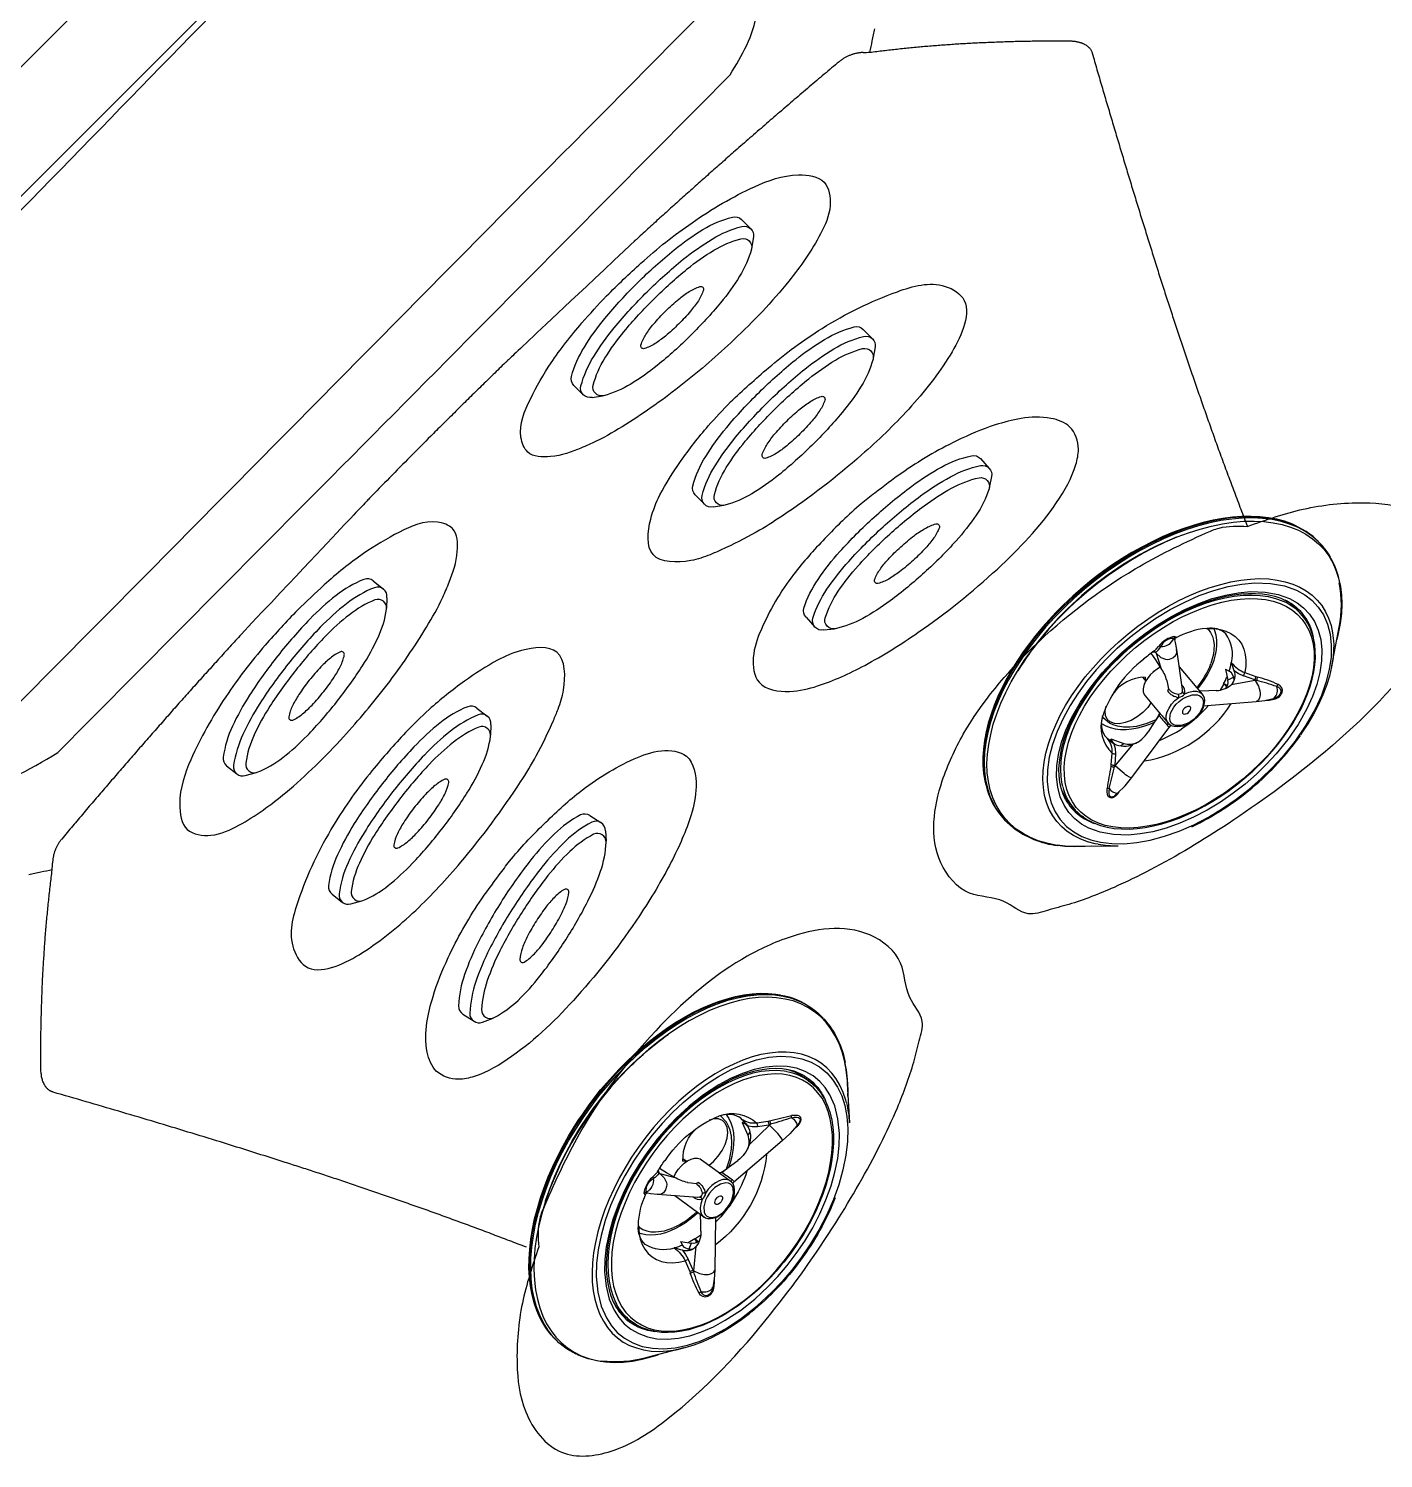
# Model space of a CAD drawing. Extents: x 528 to 612, y 788 to 934.
# Drawn here: x 536.03 to 546.73, y 869.98 to 881.27 of the extents above; entities that cross this region are included whole.
import ezdxf

# ---------------------------------------------------------------- set-up
doc = ezdxf.new("R2010")
doc.units = 0
doc.header["$MEASUREMENT"] = 0
doc.layers.add('1', color=4, linetype='Continuous')
doc.layers.add('JET', color=3, linetype='Continuous')

# ---------------------------------------------------------------- blocks, each defined once
blk = doc.blocks.new('MINI')
at = {"layer": '1', "color": 3}
for p, q in [((0.223, 0.931), (0.327, 0.931)), ((0.391, 0.895), (0.44, 0.828)), ((0.391, 0.895), (0.391, 0.895)), ((0.386, -0.902), (0.441, -0.828)), ((0.223, -0.932), (0.327, -0.932)), ((0.327, -0.932), (0.327, -0.932))]:
    blk.add_line(p, q, dxfattribs=at)
for points in [[(0.223, 0.931, 0.267867), (0.159, 0.895, 0.072378), (0.065, 0.659, 0.034036), (0.019, 0.384, 0.024706), (0, 0, 0.024706), (0.019, -0.384, 0.034036), (0.065, -0.659, 0.072378), (0.159, -0.895, 0.267867), (0.223, -0.932, 0.267867)], [(0.391, 0.895, 0.267867), (0.327, 0.931, 0.267867), (0.264, 0.895, 0.072378), (0.17, 0.659, 0.034036), (0.123, 0.384, 0.024706), (0.104, 0, 0.024706), (0.123, -0.384, 0.034036), (0.17, -0.659, 0.072378), (0.264, -0.895, 0.267867), (0.327, -0.932, 0.267867)], [(0.327, -0.932, 0.238458), (0.386, -0.902, 0.072378)]]:
    blk.add_lwpolyline(points, format="xyb", dxfattribs=at)
for points in [[(0.386, -0.855, 0.267867), (0.445, -0.822, 0.072378), (0.531, -0.605, 0.034036), (0.574, -0.352, 0.024706), (0.591, 0, 0.024706), (0.574, 0.352, 0.034036), (0.531, 0.605, 0.072378), (0.445, 0.822, 0.267867), (0.386, 0.855, 0.267867), (0.328, 0.822, 0.072378), (0.242, 0.605, 0.034036), (0.199, 0.352, 0.024706), (0.182, 0, 0.024706), (0.199, -0.352, 0.034036), (0.242, -0.605, 0.072378), (0.328, -0.822, 0.267867)], [(0.388, 0.343, 0.280852), (0.368, 0.331, 0.066452), (0.337, 0.244, 0.030521), (0.321, 0.143, 0.022038), (0.315, 0.003, 0.022038), (0.321, -0.137, 0.030521), (0.337, -0.238, 0.066452), (0.368, -0.325, 0.280852), (0.388, -0.337, 0.280852), (0.408, -0.325, 0.066452), (0.439, -0.238, 0.030521), (0.454, -0.137, 0.022038), (0.46, 0.003, 0.022038), (0.454, 0.143, 0.030521), (0.439, 0.244, 0.066452), (0.408, 0.331, 0.280852)]]:
    blk.add_lwpolyline(points, format="xyb", close=True, dxfattribs=at)
blk = doc.blocks.new('Pillow Retg')
at = {"layer": '1'}
for points, knots in [([(0.428, 4.971), (0.583, 5.065), (0.863, 5.236), (1.309, 5.142), (1.832, 4.269), (2.308, 3.587), (2.691, 2.864), (2.696, 2.852)], [0, 0, 0, 0, 0.533921, 0.963649, 1.171047, 3.522005, 3.560627, 3.560627, 3.560627, 3.560627]), ([(-3.044, -2.672), (-3.051, -2.67), (-3.08, -2.662), (-3.724, -2.276), (-4.423, -1.955), (-4.975, -1.464), (-4.994, -1.448)], [11.621374, 11.621374, 11.621374, 11.621374, 11.643352, 11.711054, 13.84981, 13.926258, 13.926258, 13.926258, 13.926258])]:
    blk.add_open_spline(points, degree=3, knots=knots, dxfattribs=at)
for points in [[(-4.93, -0.332), (0.428, 4.971)], [(-5.004, -1.096), (1.142, 4.968)], [(2.696, 2.852), (2.692, 2.657), (2.591, 2.517)], [(-4.994, -1.448), (-5.184, -1.025), (-4.93, -0.332)], [(-2.591, -2.517), (-2.875, -2.694), (-3.044, -2.672)]]:
    blk.add_spline(points, degree=3, dxfattribs=at)
blk.add_open_spline([(2.591, 2.517), (0.864, 0.839), (-0.864, -0.839), (-2.591, -2.517)], degree=3, dxfattribs=at)
blk = doc.blocks.new('3S-R_1644801-1')
at = {"layer": '1', "color": 3, "linetype": 'Continuous'}
for p, q in [((0.586, 1.561), (0.576, 1.566)), ((-0.528, 1.236), (-0.534, 1.231)), ((0.616, 0.993), (0.58, 1.014)), ((0.971, 0.699), (0.921, 1.005)), ((-0.06, 0.64), (-0.054, 0.642)), ((-0.264, 0.485), (-0.265, 0.484)), ((-0.379, 0.35), (-0.368, 0.377)), ((-0.073, 0.121), (-0.223, 0.402)), ((0.19, 0.387), (0.223, 0.382)), ((0.19, 0.387), (0.238, 0.312)), ((0.274, 0.351), (0.238, 0.312)), ((0.443, 0.383), (0.274, 0.287)), ((0.284, 0.33), (0.274, 0.351)), ((0.438, 0.387), (0.343, 0.386)), ((0.344, 0.414), (0.436, 0.414)), ((0.436, 0.414), (0.449, 0.415)), ((0.438, 0.387), (0.443, 0.383)), ((0.451, 0.387), (0.438, 0.387)), ((0.451, 0.387), (0.443, 0.383)), ((-0.374, 0.323), (-0.398, 0.317)), ((-0.372, 0.324), (-0.374, 0.323)), ((-0.374, 0.323), (-0.368, 0.319)), ((-0.372, 0.324), (-0.368, 0.319)), ((-0.368, 0.319), (-0.292, 0.224)), ((0.087, 0.14), (-0.158, 0.281)), ((0.124, 0.055), (0.506, 0.23)), ((0.217, 0.274), (0.207, 0.218)), ((0.63, 0.304), (0.645, 0.316)), ((0.637, 0.308), (0.645, 0.316)), ((0.087, 0.14), (0.089, 0.138)), ((-0.404, 0.105), (-0.37, 0.085)), ((-0.335, -0.026), (-0.174, -0.119)), ((-1.346, -0.175), (-1.348, -0.183)), ((-0.215, -0.669), (-0.069, -0.188)), ((-0.179, -0.122), (-0.191, -0.183)), ((-0.177, -0.116), (-0.178, -0.117)), ((-0.109, -0.156), (-0.09, -0.167)), ((-0.088, -0.168), (-0.09, -0.167)), ((-0.081, -0.171), (-0.071, -0.175)), ((-0.069, -0.187), (-0.07, -0.189)), ((-0.063, -0.176), (-0.059, -0.177)), ((-0.596, -0.294), (-0.596, -0.29)), ((-0.503, -0.444), (-0.527, -0.432)), ((-0.474, -0.439), (-0.365, -0.438)), ((-0.451, -0.457), (-0.474, -0.439)), ((-0.38, -0.461), (-0.365, -0.438)), ((-0.368, -0.627), (-0.292, -0.418)), ((-0.451, -0.457), (-0.429, -0.467)), ((-0.401, -0.628), (-0.424, -0.542)), ((-0.398, -0.536), (-0.374, -0.624)), ((-0.399, -0.64), (-0.401, -0.628)), ((-0.374, -0.624), (-0.368, -0.627)), ((-0.374, -0.624), (-0.372, -0.637)), ((-0.372, -0.637), (-0.368, -0.627)), ((-0.291, -0.849), (-0.278, -0.825)), ((-0.271, -0.811), (-0.273, -0.826)), ((-0.601, -1.032), (-0.565, -1.053)), ((-0.467, -1.092), (-0.473, -1.089)), ((-0.422, -1.322), (-0.132, -1.213)), ((-1.081, -1.305), (-1.071, -1.31))]:
    blk.add_line(p, q, dxfattribs=at)
at = {"layer": '1', "color": 3, "linetype": 'Continuous', "flags": 128}
for points in [[(0.321, 1.642), (0.266, 1.644), (0.196, 1.64), (0.125, 1.63), (0.051, 1.613), (-0.024, 1.59), (-0.099, 1.561), (-0.176, 1.526), (-0.252, 1.484), (-0.329, 1.437), (-0.405, 1.384), (-0.481, 1.326), (-0.556, 1.263), (-0.629, 1.195), (-0.701, 1.122), (-0.771, 1.045), (-0.838, 0.965), (-0.903, 0.88), (-0.966, 0.793), (-1.025, 0.702), (-1.081, 0.609), (-1.133, 0.514), (-1.182, 0.418), (-1.227, 0.32), (-1.267, 0.222), (-1.303, 0.123), (-1.335, 0.024), (-1.362, -0.075), (-1.384, -0.172), (-1.402, -0.269), (-1.414, -0.363), (-1.422, -0.456), (-1.424, -0.546), (-1.422, -0.633), (-1.414, -0.717), (-1.402, -0.797), (-1.384, -0.873), (-1.362, -0.945), (-1.335, -1.012), (-1.303, -1.075), (-1.274, -1.122)], [(-0.33, -1.287), (-0.375, -1.308), (-0.451, -1.337), (-0.525, -1.36), (-0.598, -1.376), (-0.669, -1.386), (-0.739, -1.39), (-0.806, -1.387), (-0.871, -1.378), (-0.933, -1.363), (-0.992, -1.341), (-1.047, -1.313), (-1.099, -1.279), (-1.148, -1.239), (-1.192, -1.193), (-1.232, -1.141), (-1.268, -1.084), (-1.3, -1.022), (-1.327, -0.955), (-1.349, -0.884), (-1.366, -0.808), (-1.378, -0.728), (-1.386, -0.645), (-1.388, -0.559), (-1.386, -0.469), (-1.378, -0.377), (-1.366, -0.283), (-1.349, -0.187), (-1.327, -0.09), (-1.3, 0.008), (-1.268, 0.106), (-1.232, 0.204), (-1.192, 0.302), (-1.148, 0.4), (-1.099, 0.495), (-1.047, 0.59), (-0.992, 0.682), (-0.933, 0.772), (-0.871, 0.859), (-0.806, 0.943), (-0.739, 1.023), (-0.669, 1.1), (-0.598, 1.172), (-0.525, 1.24), (-0.451, 1.302), (-0.375, 1.36), (-0.299, 1.413), (-0.223, 1.46), (-0.147, 1.501), (-0.071, 1.536), (0.004, 1.565), (0.078, 1.588), (0.151, 1.604), (0.223, 1.615), (0.292, 1.618), (0.359, 1.616), (0.424, 1.606), (0.486, 1.591), (0.545, 1.569), (0.601, 1.541), (0.653, 1.507), (0.701, 1.467), (0.745, 1.421), (0.786, 1.369), (0.822, 1.312), (0.853, 1.25), (0.88, 1.183), (0.902, 1.112), (0.919, 1.036), (0.932, 0.957), (0.937, 0.908)], [(0.316, 1.643), (0.293, 1.645), (0.231, 1.645), (0.168, 1.639), (0.103, 1.629), (0.037, 1.613), (-0.03, 1.592), (-0.098, 1.567), (-0.166, 1.536), (-0.234, 1.501), (-0.302, 1.461), (-0.37, 1.417), (-0.437, 1.369), (-0.504, 1.316), (-0.57, 1.26), (-0.635, 1.2), (-0.698, 1.137), (-0.759, 1.07), (-0.818, 1.002), (-0.875, 0.931), (-0.928, 0.861), (-0.977, 0.791), (-1.011, 0.74), (-1.043, 0.688), (-1.088, 0.613)], [(0.484, 1.607), (0.471, 1.611), (0.408, 1.626), (0.343, 1.636), (0.276, 1.638), (0.206, 1.635), (0.134, 1.624), (0.061, 1.608), (-0.014, 1.585), (-0.09, 1.555), (-0.166, 1.52), (-0.243, 1.479)], [(-0.243, 1.479), (-0.319, 1.432), (-0.396, 1.379), (-0.471, 1.321), (-0.546, 1.257), (-0.619, 1.189), (-0.691, 1.117), (-0.761, 1.04), (-0.829, 0.959), (-0.894, 0.875), (-0.956, 0.787), (-1.015, 0.697), (-1.071, 0.604), (-1.124, 0.509), (-1.172, 0.412), (-1.217, 0.315), (-1.258, 0.216), (-1.294, 0.117), (-1.325, 0.018), (-1.352, -0.08), (-1.375, -0.178), (-1.392, -0.274), (-1.405, -0.369), (-1.412, -0.461), (-1.415, -0.551), (-1.412, -0.638), (-1.405, -0.722), (-1.392, -0.802), (-1.375, -0.879), (-1.352, -0.95), (-1.325, -1.018), (-1.294, -1.08), (-1.258, -1.137), (-1.217, -1.189), (-1.172, -1.235), (-1.161, -1.246)], [(-0.797, 0.042), (-0.761, 0.131), (-0.72, 0.218), (-0.675, 0.305), (-0.627, 0.389), (-0.575, 0.472), (-0.52, 0.552), (-0.463, 0.629), (-0.402, 0.702), (-0.34, 0.772), (-0.275, 0.837), (-0.209, 0.898), (-0.142, 0.954), (-0.073, 1.005), (-0.005, 1.05), (0.064, 1.09), (0.133, 1.124), (0.201, 1.152), (0.269, 1.174), (0.335, 1.189), (0.399, 1.198), (0.462, 1.201), (0.522, 1.197), (0.58, 1.187), (0.635, 1.171), (0.687, 1.148), (0.735, 1.119), (0.78, 1.084), (0.82, 1.043), (0.857, 0.997), (0.889, 0.945), (0.917, 0.888), (0.929, 0.86)], [(-0.768, 0.034), (-0.722, 0.144), (-0.67, 0.252), (-0.608, 0.364), (-0.54, 0.472), (-0.463, 0.58), (-0.381, 0.681), (-0.293, 0.777), (-0.202, 0.864), (-0.107, 0.941), (-0.012, 1.009), (0.083, 1.063), (0.176, 1.107), (0.294, 1.146), (0.405, 1.165), (0.507, 1.165), (0.579, 1.153), (0.646, 1.132), (0.712, 1.098), (0.772, 1.054), (0.826, 0.997), (0.873, 0.929), (0.912, 0.85), (0.942, 0.762), (0.962, 0.664), (0.972, 0.56), (0.973, 0.451), (0.964, 0.338), (0.938, 0.187), (0.899, 0.037), (0.849, -0.11)], [(-0.702, -0.922), (-0.713, -0.906), (-0.741, -0.854), (-0.764, -0.798), (-0.783, -0.737), (-0.797, -0.672), (-0.805, -0.603), (-0.809, -0.531), (-0.808, -0.455), (-0.802, -0.377), (-0.79, -0.297), (-0.774, -0.215), (-0.753, -0.132), (-0.728, -0.049), (-0.697, 0.035), (-0.663, 0.118), (-0.624, 0.2), (-0.582, 0.281), (-0.535, 0.36), (-0.486, 0.437), (-0.433, 0.511), (-0.378, 0.582), (-0.32, 0.649), (-0.26, 0.712), (-0.198, 0.77), (-0.135, 0.824), (-0.071, 0.872), (-0.006, 0.915), (0.058, 0.953), (0.123, 0.984), (0.187, 1.009), (0.25, 1.029), (0.312, 1.041), (0.372, 1.048), (0.429, 1.048), (0.438, 1.047)], [(0.861, 0.427), (0.857, 0.351), (0.849, 0.272), (0.836, 0.192), (0.818, 0.11), (0.795, 0.027), (0.768, -0.056), (0.736, -0.139), (0.699, -0.222), (0.659, -0.303), (0.615, -0.383), (0.567, -0.46), (0.516, -0.535), (0.462, -0.607), (0.405, -0.676), (0.347, -0.74), (0.286, -0.8), (0.224, -0.855), (0.16, -0.906), (0.096, -0.951), (0.032, -0.99), (-0.032, -1.024), (-0.096, -1.051), (-0.16, -1.072), (-0.221, -1.087), (-0.282, -1.096), (-0.34, -1.097), (-0.396, -1.093), (-0.449, -1.081), (-0.499, -1.064), (-0.546, -1.04), (-0.589, -1.01), (-0.629, -0.974), (-0.664, -0.932), (-0.695, -0.884), (-0.721, -0.832), (-0.743, -0.774), (-0.76, -0.712), (-0.772, -0.646), (-0.779, -0.576), (-0.781, -0.502), (-0.778, -0.426), (-0.77, -0.348), (-0.756, -0.267), (-0.738, -0.185), (-0.715, -0.103), (-0.688, -0.019), (-0.656, 0.064), (-0.619, 0.146), (-0.579, 0.227), (-0.535, 0.307), (-0.487, 0.385), (-0.436, 0.46), (-0.382, 0.531), (-0.326, 0.6), (-0.267, 0.664), (-0.206, 0.724), (-0.144, 0.78), (-0.081, 0.83), (-0.017, 0.875), (0.048, 0.915), (0.112, 0.948), (0.176, 0.976), (0.239, 0.997), (0.301, 1.012), (0.361, 1.02), (0.42, 1.022), (0.476, 1.017), (0.529, 1.006), (0.579, 0.988), (0.626, 0.964), (0.669, 0.934), (0.709, 0.898), (0.744, 0.856), (0.775, 0.809), (0.801, 0.756), (0.823, 0.698), (0.84, 0.636), (0.852, 0.57), (0.859, 0.5), (0.861, 0.427)], [(-0.715, 0.03), (-0.672, 0.132), (-0.623, 0.233), (-0.565, 0.337), (-0.501, 0.438), (-0.43, 0.538), (-0.353, 0.633), (-0.271, 0.722), (-0.185, 0.804), (-0.098, 0.876), (-0.008, 0.939), (0.08, 0.99), (0.167, 1.031), (0.277, 1.067), (0.381, 1.085), (0.476, 1.085), (0.543, 1.074), (0.606, 1.054), (0.667, 1.023), (0.723, 0.981), (0.774, 0.928), (0.818, 0.865), (0.854, 0.791), (0.882, 0.708), (0.901, 0.618), (0.91, 0.52), (0.911, 0.419), (0.902, 0.313), (0.878, 0.172), (0.842, 0.032), (0.795, -0.105)], [(-0.57, 0.314), (-0.523, 0.391), (-0.504, 0.421), (-0.47, 0.47), (-0.434, 0.52), (-0.394, 0.572), (-0.351, 0.623), (-0.306, 0.674), (-0.258, 0.723), (-0.209, 0.771), (-0.158, 0.815), (-0.106, 0.857), (-0.054, 0.896), (-0.001, 0.931), (0.052, 0.962), (0.105, 0.989), (0.158, 1.012), (0.211, 1.031), (0.262, 1.046), (0.313, 1.056), (0.362, 1.062), (0.411, 1.064), (0.458, 1.06), (0.504, 1.052), (0.548, 1.039), (0.591, 1.021), (0.601, 1.015)], [(0.6, 1.016), (0.607, 1.012), (0.609, 1.011)], [(0.624, -0.375), (0.667, -0.296), (0.683, -0.264), (0.709, -0.211), (0.734, -0.155), (0.758, -0.095), (0.781, -0.032), (0.801, 0.033), (0.82, 0.098), (0.836, 0.165), (0.848, 0.231), (0.858, 0.297), (0.864, 0.362), (0.867, 0.425), (0.866, 0.487), (0.862, 0.548), (0.854, 0.606), (0.843, 0.661), (0.828, 0.714), (0.809, 0.764), (0.787, 0.811), (0.761, 0.855), (0.757, 0.86)], [(0.929, 0.86), (0.94, 0.827), (0.959, 0.761), (0.972, 0.69), (0.981, 0.616), (0.985, 0.539), (0.984, 0.459), (0.977, 0.376), (0.966, 0.291), (0.95, 0.204), (0.929, 0.116), (0.925, 0.101)], [(-1.088, 0.613), (-1.14, 0.52), (-1.16, 0.482), (-1.191, 0.419), (-1.221, 0.353), (-1.252, 0.281), (-1.281, 0.207), (-1.309, 0.13), (-1.335, 0.052), (-1.358, -0.028), (-1.378, -0.108), (-1.395, -0.189), (-1.409, -0.269), (-1.419, -0.348), (-1.426, -0.426), (-1.43, -0.503), (-1.429, -0.578), (-1.426, -0.651), (-1.418, -0.722), (-1.407, -0.791), (-1.392, -0.857), (-1.374, -0.92), (-1.352, -0.98), (-1.326, -1.037), (-1.296, -1.09), (-1.278, -1.118)], [(-0.054, 0.642), (-0.051, 0.643), (-0.003, 0.659), (0.045, 0.669), (0.09, 0.672), (0.133, 0.668), (0.174, 0.657), (0.211, 0.64), (0.244, 0.616), (0.273, 0.587), (0.298, 0.551), (0.318, 0.51), (0.334, 0.465), (0.344, 0.414)], [(-0.054, 0.642), (-0.045, 0.638), (-0.018, 0.62), (0.005, 0.596), (0.025, 0.569), (0.041, 0.537), (0.061, 0.467), (0.068, 0.39)], [(0.037, 0.168), (0.049, 0.204), (0.061, 0.248), (0.071, 0.292), (0.077, 0.337), (0.081, 0.381), (0.081, 0.425), (0.079, 0.467), (0.072, 0.507), (0.062, 0.546), (0.048, 0.581), (0.031, 0.615), (0.009, 0.644), (-0.003, 0.658)], [(-0.264, 0.469), (-0.266, 0.472), (-0.276, 0.477)], [(-0.273, 0.495), (-0.265, 0.495), (-0.261, 0.492), (-0.263, 0.486), (-0.264, 0.485)], [(-0.263, 0.47), (-0.266, 0.478), (-0.264, 0.485)], [(-0.223, 0.403), (-0.251, 0.451), (-0.264, 0.47)], [(-0.368, 0.319), (-0.321, 0.301), (-0.282, 0.3), (-0.267, 0.304), (-0.253, 0.311), (-0.231, 0.33), (-0.217, 0.355), (-0.215, 0.368), (-0.216, 0.383), (-0.225, 0.402)], [(0.274, 0.351), (0.246, 0.376), (0.223, 0.382)], [(0.259, 0.4), (0.299, 0.39), (0.343, 0.386)], [(0.443, 0.383), (0.481, 0.35), (0.504, 0.318), (0.512, 0.303), (0.517, 0.289), (0.521, 0.263), (0.517, 0.242), (0.512, 0.234), (0.505, 0.23)], [(0.666, 0.36), (0.663, 0.376), (0.652, 0.388), (0.637, 0.394), (0.619, 0.396)], [(0.675, 0.365), (0.67, 0.363), (0.666, 0.36)], [(-0.643, -1.013), (-0.647, -1.01), (-0.68, -0.977), (-0.709, -0.939), (-0.736, -0.898), (-0.758, -0.852), (-0.778, -0.803), (-0.793, -0.75), (-0.805, -0.694), (-0.814, -0.635), (-0.819, -0.573), (-0.82, -0.509), (-0.817, -0.442), (-0.81, -0.373), (-0.8, -0.303), (-0.786, -0.231), (-0.768, -0.159), (-0.747, -0.087), (-0.723, -0.015), (-0.696, 0.055), (-0.668, 0.121), (-0.642, 0.178), (-0.62, 0.222), (-0.594, 0.272), (-0.57, 0.314)], [(-0.292, 0.224), (-0.351, 0.269), (-0.405, 0.306)], [(-0.298, 0.23), (-0.318, 0.205), (-0.338, 0.175), (-0.353, 0.143), (-0.364, 0.11), (-0.371, 0.078), (-0.372, 0.048), (-0.368, 0.021), (-0.359, -0.001), (-0.346, -0.018), (-0.335, -0.026)], [(0.246, 0.261), (0.241, 0.263), (0.217, 0.274)], [(0.506, 0.23), (0.568, 0.262), (0.624, 0.298)], [(0.619, 0.295), (0.619, 0.295), (0.619, 0.295)], [(0.629, 0.304), (0.628, 0.303), (0.623, 0.299)], [(-0.329, 0.189), (-0.336, 0.179), (-0.341, 0.169)], [(-0.215, 0.147), (-0.201, 0.123), (-0.179, 0.088)], [(-0.069, 0.105), (-0.074, 0.122), (-0.074, 0.122)], [(-0.046, 0.096), (-0.019, 0.12), (0.009, 0.136), (0.036, 0.146), (0.061, 0.148), (0.083, 0.142), (0.087, 0.14)], [(0.012, 0.107), (0.053, 0.121), (0.073, 0.121), (0.091, 0.115), (0.105, 0.102), (0.116, 0.085), (0.124, 0.042), (0.116, -0.009), (0.105, -0.038), (0.091, -0.067), (0.073, -0.094), (0.053, -0.118), (0.012, -0.15)], [(0.179, 0.205), (0.126, 0.183), (0.06, 0.155)], [(0.094, -0.069), (0.109, -0.039), (0.114, -0.027), (0.121, -0.006), (0.126, 0.015), (0.129, 0.037), (0.129, 0.058), (0.127, 0.079), (0.121, 0.098), (0.112, 0.115), (0.1, 0.13), (0.089, 0.138)], [(-0.285, -1.255), (-0.308, -1.259), (-0.371, -1.265), (-0.433, -1.264), (-0.492, -1.257), (-0.548, -1.244), (-0.602, -1.224), (-0.652, -1.198), (-0.698, -1.166), (-0.741, -1.128), (-0.78, -1.085), (-0.814, -1.036), (-0.844, -0.981), (-0.87, -0.922), (-0.89, -0.858), (-0.906, -0.79), (-0.918, -0.718), (-0.924, -0.642), (-0.925, -0.563), (-0.921, -0.482), (-0.913, -0.398), (-0.899, -0.312), (-0.881, -0.224), (-0.857, -0.136), (-0.83, -0.047), (-0.797, 0.042)], [(-0.768, 0.034), (-0.808, -0.076), (-0.84, -0.186), (-0.866, -0.301), (-0.883, -0.414), (-0.892, -0.527), (-0.892, -0.636), (-0.882, -0.74), (-0.862, -0.838), (-0.832, -0.926), (-0.793, -1.005), (-0.746, -1.073), (-0.691, -1.13), (-0.632, -1.174), (-0.566, -1.208), (-0.499, -1.229), (-0.427, -1.241), (-0.351, -1.243), (-0.272, -1.234), (-0.185, -1.214), (-0.096, -1.183), (-0.002, -1.139), (0.092, -1.084), (0.188, -1.017), (0.282, -0.94), (0.373, -0.853), (0.461, -0.757), (0.543, -0.656), (0.62, -0.548), (0.688, -0.44), (0.75, -0.328), (0.803, -0.22), (0.849, -0.11)], [(0.795, -0.105), (0.752, -0.208), (0.703, -0.309), (0.645, -0.413), (0.581, -0.514), (0.51, -0.614), (0.433, -0.709), (0.351, -0.798), (0.266, -0.88), (0.178, -0.952), (0.088, -1.015), (0, -1.066), (-0.087, -1.107), (-0.197, -1.143), (-0.301, -1.161), (-0.396, -1.161), (-0.463, -1.15), (-0.526, -1.13), (-0.587, -1.099), (-0.643, -1.057), (-0.694, -1.004), (-0.738, -0.941), (-0.774, -0.867), (-0.802, -0.784), (-0.82, -0.694), (-0.83, -0.596), (-0.83, -0.495), (-0.822, -0.389), (-0.798, -0.248), (-0.762, -0.108), (-0.715, 0.03)], [(-0.09, -0.167), (-0.101, -0.16), (-0.115, -0.141), (-0.124, -0.116), (-0.127, -0.086), (-0.124, -0.053), (-0.115, -0.018), (-0.101, 0.018), (-0.081, 0.052)], [(0.012, -0.15), (-0.029, -0.165), (-0.049, -0.165), (-0.067, -0.158), (-0.081, -0.146), (-0.091, -0.129), (-0.099, -0.086), (-0.091, -0.034), (-0.081, -0.005), (-0.067, 0.024), (-0.049, 0.051), (-0.029, 0.074), (0.012, 0.107)], [(0.04, -0.006), (0.038, 0.004), (0.034, 0.011), (0.027, 0.014), (0.018, 0.013), (0.009, 0.008), (0, 0), (-0.008, -0.011), (-0.013, -0.023), (-0.015, -0.034), (-0.016, -0.038), (-0.014, -0.048), (-0.01, -0.054), (-0.003, -0.058), (0.006, -0.057), (0.015, -0.052), (0.024, -0.044), (0.032, -0.033), (0.037, -0.021), (0.04, -0.009), (0.04, -0.006)], [(-0.272, -0.063), (-0.284, -0.107), (-0.307, -0.157), (-0.336, -0.204), (-0.371, -0.246), (-0.41, -0.279), (-0.449, -0.302), (-0.487, -0.314), (-0.523, -0.314), (-0.553, -0.302), (-0.576, -0.279), (-0.592, -0.246), (-0.597, -0.208)], [(-0.19, -0.177), (-0.246, -0.228), (-0.316, -0.276), (-0.363, -0.3), (-0.41, -0.317), (-0.458, -0.326), (-0.493, -0.328), (-0.527, -0.325), (-0.588, -0.303), (-0.595, -0.298)], [(-0.584, -0.349), (-0.583, -0.349), (-0.547, -0.355), (-0.508, -0.356), (-0.468, -0.351), (-0.427, -0.342), (-0.385, -0.327), (-0.344, -0.307), (-0.303, -0.283), (-0.262, -0.255), (-0.223, -0.223), (-0.194, -0.196)], [(-0.179, -0.133), (-0.194, -0.195), (-0.215, -0.286)], [(-0.071, -0.175), (-0.07, -0.175), (-0.063, -0.176)], [(-0.382, -1.108), (-0.369, -1.109), (-0.317, -1.109), (-0.263, -1.104), (-0.208, -1.094), (-0.152, -1.079), (-0.095, -1.059), (-0.038, -1.034), (0.02, -1.004), (0.077, -0.97), (0.134, -0.932), (0.191, -0.889), (0.246, -0.843), (0.3, -0.793), (0.353, -0.74), (0.404, -0.684), (0.452, -0.626), (0.497, -0.569), (0.536, -0.514), (0.562, -0.474), (0.591, -0.43), (0.624, -0.375)], [(-0.437, -0.466), (-0.415, -0.497), (-0.398, -0.536)], [(-0.215, -0.669), (-0.215, -0.67), (-0.217, -0.672), (-0.231, -0.672), (-0.253, -0.668), (-0.267, -0.665), (-0.282, -0.66), (-0.321, -0.647), (-0.368, -0.627)], [(-0.277, -0.823), (-0.242, -0.748), (-0.215, -0.669)], [(-0.273, -0.826), (-0.284, -0.85), (-0.297, -0.867), (-0.31, -0.876), (-0.324, -0.878), (-0.338, -0.873), (-0.349, -0.862), (-0.359, -0.843), (-0.368, -0.817)], [(-0.352, -0.811), (-0.348, -0.832), (-0.342, -0.849), (-0.333, -0.862), (-0.321, -0.867), (-0.307, -0.865), (-0.295, -0.854), (-0.292, -0.849)], [(-0.292, -0.849), (-0.284, -0.837), (-0.282, -0.831)], [(-0.278, -0.825), (-0.277, -0.824), (-0.277, -0.823)], [(-0.276, -0.823), (-0.276, -0.824), (-0.273, -0.826)]]:
    blk.add_lwpolyline(points, dxfattribs=at)
at = {"layer": '1', "color": 3, "linetype": 'Continuous'}
for centre, radius, start, end in [((0.283, 1.047), 0.596, 60.5296, 86.3407), ((0.308, 1.078), 0.557, 49.0067, 71.5053), ((0.198, 0.96), 0.718, 17.2449, 48.1724), ((0.029, 0.874), 0.902, 8.3428, 30.8324), ((1.263, -0.744), 2.671, 132.3072, 167.6982), ((1.305, -0.771), 2.719, 132.4152, 158.9637), ((0.411, 0.637), 0.411, 33.5366, 86.2356), ((0.378, 0.661), 0.407, 60.1242, 79.9235), ((0.38, 0.668), 0.412, 40.9512, 59.8518), ((0.39, 0.64), 0.43, 30.5841, 59.4946), ((0.215, 0.065), 0.637, 115.6645, 138.8808), ((0.031, 0.487), 0.177, 67.7987, 119.1662), ((-0.056, 0.423), 0.275, 5.9299, 55.8355), ((-0.174, 0.319), 0.202, 119.2897, 163.1212), ((-0.382, 0.484), 0.106, 286.428, 355.9828), ((-0.245, 0.374), 0.107, 106.6465, 175.7645), ((-0.257, 0.483), 0.0202, 144.3471, 199.2608), ((-0.46, 0.379), 0.0865, 325.2291, 340.9964), ((-0.476, 0.393), 0.125, 326.5926, 355.1774), ((-0.355, 0.364), 0.018, 79.1034, 134.3334), ((-0.602, 0.399), 0.67, 340.3331, 359.2155), ((-0.278, 0.37), 0.501, 1.4009, 9.3993), ((0.35, 0.669), 0.255, 238.4778, 268.6536), ((-0.263, 0.011), 0.651, 36.6101, 42.5116), ((0.181, 0.332), 0.104, 334.0741, 40.9546), ((0.089, 0.411), 0.255, 354.4353, 0.7973), ((0.821, 0.421), 0.385, 180.9853, 185.146), ((0.534, -0.503), 0.922, 84.4893, 95.2933), ((0.73, 0.42), 0.281, 180.9302, 186.6246), ((0.607, -0.917), 1.313, 89.4775, 96.8214), ((0.656, 0.398), 0.037, 153.7617, 182.9885), ((0.559, 0.343), 0.0802, 331.0422, 41.9157), ((0.622, 0.363), 0.0522, 2.1058, 89.6528), ((0.579, 0.374), 0.0959, 297.0171, 354.2466), ((0.605, 0.363), 0.0611, 310.4466, 357.536), ((0.357, -0.276), 0.953, 147.1401, 180.8112), ((0.573, -0.339), 1.172, 145.2279, 150.285), ((-0.385, 0.308), 0.0182, 52.7327, 119.0037), ((-0.383, 0.309), 0.0189, 53.8422, 122.6257), ((0.115, 0.376), 0.183, 290.751, 330.7838), ((-0.473, 0.371), 0.696, 351.9142, 357.0101), ((0.224, 0.185), 0.0884, 76.1943, 94.5474), ((0.181, 0.273), 0.0684, 333.4348, 34.1746), ((0.506, 0.471), 0.216, 287.9392, 302.6042), ((0.746, 0.365), 0.145, 208.9507, 211.7999), ((1.036, -0.682), 2.435, 158.6454, 168.1808), ((-0.482, -0.044), 0.328, 35.4548, 54.5686), ((-0.666, 0.374), 1.018, 299.3828, 347.125), ((-0.123, 0.081), 0.0789, 11.0049, 65.5685), ((-0.27, -0.19), 0.323, 110.7241, 164.6096), ((-0.341, 0.119), 0.0436, 188.395, 229.7036), ((-0.201, 0.082), 0.0224, 325.6956, 15.112), ((-0.11, 0.186), 0.137, 237.9289, 281.8485), ((-0.122, 0.182), 0.11, 238.4371, 285.1694), ((-0.796, 0.445), 1.028, 312.0312, 338.6694), ((-0.1, 0.106), 0.0307, 283.4084, 359.0023), ((-0.127, 0.045), 0.0463, 8.5576, 41.9226), ((-0.128, 0.126), 0.088, 302.1802, 340.2307), ((-0.051, 0.118), 0.0225, 215.9024, 284.1207), ((-1.172, 0.673), 2.175, 329.7514, 344.6602), ((-0.073, 0.007), 0.184, 272.9282, 335.4432), ((5.354, 9.167), 10.806, 239.1776, 239.6269), ((-0.199, -0.126), 0.0207, 339.4522, 38.2759), ((4.833, 8.108), 9.646, 238.6921, 239.2912), ((-0.056, -0.201), 0.04, 132.8974, 156.4439), ((-0.077, -0.161), 0.0289, 236.4269, 284.3653), ((-0.063, -0.133), 0.0432, 234.9506, 269.6106), ((-0.055, -0.192), 0.0156, 106.9352, 177.7838), ((-0.42, -0.292), 0.176, 180.0464, 232.5852), ((-0.306, -0.276), 0.291, 183.4251, 245.9137), ((-0.461, -0.231), 0.252, 312.1076, 347.3822), ((-0.589, -0.593), 0.173, 17.2815, 60.0175), ((-0.421, -0.234), 0.225, 248.6558, 262.3123), ((-0.398, -0.242), 0.227, 242.5308, 260.2706), ((-0.415, -0.291), 0.176, 262.8229, 313.9668), ((-0.372, -0.294), 0.144, 272.8022, 317.1243), ((-1.191, 0.664), 2.187, 315.3505, 330.2037), ((-0.422, -0.494), 0.0481, 266.7765, 299.7786), ((-0.397, -0.565), 0.0633, 265.626, 290.5298), ((-0.394, -0.574), 0.0668, 265.5855, 289.1633), ((5.36, 0.282), 5.833, 189.0986, 190.8677), ((-6.576, -1.442), 6.256, 5.7843, 7.3938), ((-0.342, -0.859), 0.0491, 101.3685, 121.5467), ((-0.301, -0.744), 0.0841, 233.117, 285.8319), ((-0.393, -0.675), 0.413, 217.889, 239.7581), ((-0.359, -0.697), 0.411, 213.3446, 266.0255), ((-0.383, -0.707), 0.402, 229.0072, 252.67), ((-0.781, -0.794), 0.593, 213.6623, 239.5513), ((-0.401, -0.683), 0.414, 241.9839, 260.7312), ((-0.368, -0.649), 0.462, 252.9449, 270.0277), ((-0.433, -0.428), 0.84, 280.1765, 290.9741), ((-0.793, -0.828), 0.557, 228.6572, 251.6931), ((-0.796, -0.343), 1.048, 281.5341, 290.8802), ((-0.746, -0.677), 0.716, 252.2482, 283.2981)]:
    blk.add_arc(centre, radius, start, end, dxfattribs=at)
blk = doc.blocks.new('2018 FLASH')
at = {"layer": '1', "linetype": 'Continuous', "lineweight": 25}
for p, q in [((4.993, 73.035), (11.385, 79.427)), ((5.762, 72.784), (11.636, 78.658))]:
    blk.add_line(p, q, dxfattribs=at)
for points, knots in [([(14.714, 76.166), (14.72, 76.196), (14.733, 76.258), (14.746, 76.32), (14.753, 76.352)], [0, 0, 0, 0, 0.478752, 1, 1, 1, 1]), ([(14.714, 76.166), (14.731, 76.168), (14.767, 76.173), (14.821, 76.179), (14.875, 76.186), (14.929, 76.191), (14.983, 76.197), (15.037, 76.203), (15.091, 76.208), (15.145, 76.213), (15.199, 76.217), (15.253, 76.221), (15.307, 76.225), (15.361, 76.229), (15.415, 76.233), (15.469, 76.236), (15.523, 76.239), (15.577, 76.242), (15.631, 76.244), (15.685, 76.246), (15.739, 76.248), (15.793, 76.25), (15.847, 76.252), (15.901, 76.253), (15.954, 76.254), (16.008, 76.255), (16.061, 76.256), (16.115, 76.256), (16.168, 76.256), (16.222, 76.256), (16.258, 76.256), (16.275, 76.256)], [0, 0, 0, 0, 0.036671, 0.0731851, 0.1095443, 0.1457497, 0.1818012, 0.2176984, 0.2534409, 0.2890283, 0.3244605, 0.3597369, 0.3948573, 0.4298213, 0.4646287, 0.4992791, 0.5337722, 0.5681077, 0.6022854, 0.6363048, 0.6701658, 0.703868, 0.7374111, 0.770795, 0.8040193, 0.8370837, 0.8699881, 0.9027321, 0.9353156, 0.9677383, 1, 1, 1, 1]), ([(16.275, 76.256), (16.279, 76.256), (16.287, 76.256), (16.298, 76.255), (16.309, 76.255), (16.319, 76.254), (16.329, 76.253), (16.339, 76.251), (16.349, 76.249), (16.358, 76.247), (16.367, 76.245), (16.375, 76.243), (16.384, 76.24), (16.392, 76.237), (16.399, 76.234), (16.408, 76.229), (16.418, 76.224), (16.429, 76.216), (16.439, 76.208), (16.447, 76.2), (16.455, 76.19), (16.461, 76.18), (16.466, 76.169), (16.469, 76.162), (16.47, 76.158)], [0, 0, 0, 0, 0.036033, 0.07196, 0.107796, 0.143555, 0.179253, 0.214905, 0.250526, 0.286131, 0.321736, 0.357355, 0.393006, 0.428702, 0.464459, 0.500293, 0.562903, 0.625298, 0.687564, 0.749788, 0.812057, 0.874457, 0.937076, 1, 1, 1, 1]), ([(14.661, 76.164), (14.657, 76.163), (14.649, 76.163), (14.638, 76.162), (14.627, 76.16), (14.615, 76.159), (14.604, 76.156), (14.593, 76.154), (14.581, 76.15), (14.57, 76.147), (14.559, 76.143), (14.549, 76.139), (14.538, 76.134), (14.528, 76.129), (14.517, 76.124), (14.507, 76.118), (14.498, 76.112), (14.488, 76.105), (14.479, 76.098), (14.473, 76.094), (14.47, 76.091)], [0, 0, 0, 0, 0.054743, 0.109788, 0.165095, 0.220623, 0.276334, 0.332187, 0.388143, 0.444164, 0.500213, 0.556251, 0.612242, 0.668151, 0.723942, 0.779582, 0.835039, 0.89028, 0.945277, 1, 1, 1, 1]), ([(16.47, 76.158), (16.482, 76.114), (16.507, 76.028), (16.545, 75.898), (16.583, 75.769), (16.621, 75.64), (16.66, 75.511), (16.698, 75.382), (16.737, 75.253), (16.776, 75.125), (16.815, 74.997), (16.854, 74.869), (16.894, 74.741), (16.934, 74.613), (16.974, 74.485), (17.014, 74.358), (17.054, 74.234), (17.095, 74.11), (17.135, 73.986), (17.177, 73.861), (17.219, 73.735), (17.263, 73.608), (17.307, 73.48), (17.352, 73.351), (17.398, 73.222), (17.444, 73.091), (17.492, 72.959), (17.542, 72.826), (17.592, 72.691), (17.643, 72.556), (17.678, 72.465), (17.696, 72.419)], [0, 0, 0, 0, 0.036724, 0.073296, 0.109715, 0.145981, 0.182092, 0.218048, 0.253847, 0.28949, 0.324974, 0.3603, 0.395466, 0.430472, 0.465315, 0.499996, 0.53315, 0.566333, 0.599544, 0.632783, 0.666049, 0.699341, 0.732658, 0.766, 0.799366, 0.832754, 0.866165, 0.899596, 0.933047, 0.966515, 1, 1, 1, 1]), ([(14.47, 76.091), (14.431, 76.058), (14.352, 75.992), (14.234, 75.892), (14.116, 75.791), (13.999, 75.691), (13.882, 75.59), (13.766, 75.488), (13.688, 75.421), (13.649, 75.387)], [0, 0, 0, 0, 0.142927, 0.28583, 0.42871, 0.571565, 0.714398, 0.857209, 1, 1, 1, 1]), ([(13.649, 75.387), (13.617, 75.358), (13.552, 75.301), (13.454, 75.215), (13.357, 75.128), (13.26, 75.042), (13.163, 74.955), (13.067, 74.868), (12.971, 74.781), (12.899, 74.715), (12.86, 74.679), (12.852, 74.672)], [0, 0, 0, 0, 0.121464, 0.242918, 0.364361, 0.485796, 0.607223, 0.728644, 0.85006, 0.971472, 1, 1, 1, 1]), ([(12.86, 74.679), (11.897, 73.774), (11.833, 73.713), (11.738, 73.62), (11.643, 73.527), (11.548, 73.435), (11.454, 73.341), (11.36, 73.248), (11.242, 73.131), (11.102, 72.99), (10.939, 72.825), (10.777, 72.659), (10.669, 72.547), (9.748, 71.568)], [0, 0, 0, 0, 0.0714229, 0.1428482, 0.2142766, 0.2857089, 0.3571461, 0.4285888, 0.5000379, 0.6250641, 0.7500635, 0.8750407, 1, 1, 1, 1]), ([(9.748, 71.568), (9.718, 71.535), (9.657, 71.469), (9.568, 71.37), (9.478, 71.271), (9.388, 71.171), (9.299, 71.072), (9.21, 70.972), (9.122, 70.871), (9.063, 70.804), (9.033, 70.771)], [0, 0, 0, 0, 0.124968, 0.249942, 0.374924, 0.499916, 0.624918, 0.749932, 0.874959, 1, 1, 1, 1]), ([(9.033, 70.771), (9.004, 70.737), (8.944, 70.669), (8.856, 70.567), (8.767, 70.465), (8.679, 70.362), (8.591, 70.26), (8.503, 70.157), (8.416, 70.053), (8.358, 69.984), (8.329, 69.95)], [0, 0, 0, 0, 0.124932, 0.249881, 0.374848, 0.499835, 0.624843, 0.749875, 0.874928, 1, 1, 1, 1]), ([(8.329, 69.95), (8.327, 69.947), (8.322, 69.942), (8.316, 69.933), (8.309, 69.924), (8.303, 69.915), (8.298, 69.905), (8.293, 69.896), (8.288, 69.886), (8.283, 69.876), (8.279, 69.866), (8.275, 69.855), (8.271, 69.845), (8.268, 69.834), (8.265, 69.824), (8.263, 69.813), (8.261, 69.802), (8.259, 69.792), (8.258, 69.781), (8.257, 69.77), (8.256, 69.763), (8.256, 69.759)], [0, 0, 0, 0, 0.051835, 0.103917, 0.156222, 0.208724, 0.261398, 0.314214, 0.367146, 0.420164, 0.473238, 0.526337, 0.579429, 0.632483, 0.685465, 0.738344, 0.791085, 0.843655, 0.896021, 0.948147, 1, 1, 1, 1]), ([(8.254, 69.707), (8.224, 69.7), (8.162, 69.687), (8.1, 69.674), (8.068, 69.667)], [0, 0, 0, 0, 0.478752, 1, 1, 1, 1]), ([(8.164, 68.145), (8.164, 68.165), (8.164, 68.204), (8.164, 68.264), (8.164, 68.323), (8.165, 68.383), (8.165, 68.442), (8.167, 68.502), (8.168, 68.562), (8.17, 68.622), (8.172, 68.682), (8.174, 68.742), (8.176, 68.802), (8.179, 68.862), (8.182, 68.923), (8.186, 68.983), (8.19, 69.043), (8.194, 69.104), (8.198, 69.164), (8.203, 69.224), (8.208, 69.285), (8.214, 69.345), (8.22, 69.405), (8.226, 69.466), (8.232, 69.526), (8.239, 69.586), (8.246, 69.646), (8.251, 69.686), (8.254, 69.707)], [0, 0, 0, 0, 0.035889, 0.071987, 0.108294, 0.144808, 0.181531, 0.21846, 0.255597, 0.292941, 0.330491, 0.368247, 0.406208, 0.444375, 0.482746, 0.521322, 0.560101, 0.599084, 0.638269, 0.677657, 0.717247, 0.757039, 0.797031, 0.837225, 0.877618, 0.91821, 0.959004, 1, 1, 1, 1]), ([(8.262, 67.95), (8.26, 67.951), (8.256, 67.952), (8.25, 67.954), (8.244, 67.957), (8.239, 67.96), (8.233, 67.963), (8.228, 67.967), (8.223, 67.971), (8.218, 67.975), (8.213, 67.979), (8.209, 67.984), (8.205, 67.99), (8.201, 67.995), (8.197, 68.001), (8.193, 68.007), (8.189, 68.016), (8.184, 68.027), (8.178, 68.04), (8.174, 68.055), (8.17, 68.071), (8.168, 68.088), (8.166, 68.106), (8.164, 68.125), (8.164, 68.138), (8.164, 68.145)], [0, 0, 0, 0, 0.033272, 0.066497, 0.099689, 0.132861, 0.166027, 0.199201, 0.232395, 0.265624, 0.2989, 0.332238, 0.365649, 0.399148, 0.432748, 0.46646, 0.500298, 0.562771, 0.625076, 0.687294, 0.74951, 0.811807, 0.874267, 0.936971, 1, 1, 1, 1]), ([(12, 66.725), (11.978, 66.733), (11.934, 66.75), (11.868, 66.775), (11.802, 66.8), (11.737, 66.825), (11.672, 66.85), (11.607, 66.874), (11.542, 66.898), (11.478, 66.921), (11.414, 66.945), (11.35, 66.968), (11.286, 66.991), (11.223, 67.014), (11.16, 67.036), (11.097, 67.058), (11.035, 67.08), (10.972, 67.102), (10.91, 67.124), (10.848, 67.145), (10.787, 67.166), (10.725, 67.187), (10.664, 67.208), (10.603, 67.228), (10.543, 67.249), (10.482, 67.269), (10.422, 67.289), (10.361, 67.309), (10.301, 67.328), (10.242, 67.348), (10.182, 67.367), (10.123, 67.386), (9.997, 67.426), (9.806, 67.487), (9.55, 67.567), (9.293, 67.645), (9.036, 67.723), (8.779, 67.799), (8.52, 67.875), (8.348, 67.925), (8.262, 67.95)], [0, 0, 0, 0, 0.016227, 0.03245, 0.048667, 0.064878, 0.081084, 0.097284, 0.113477, 0.129665, 0.145846, 0.16202, 0.178188, 0.19435, 0.210504, 0.226651, 0.242791, 0.258925, 0.27505, 0.291169, 0.30728, 0.323383, 0.339479, 0.355568, 0.371648, 0.387721, 0.403785, 0.419841, 0.43589, 0.45193, 0.467962, 0.483985, 0.500001, 0.569665, 0.63993, 0.710787, 0.782229, 0.85425, 0.926842, 1, 1, 1, 1])]:
    blk.add_open_spline(points, degree=3, knots=knots, dxfattribs=at)
for points in [[(14.661, 76.164), (14.678, 76.164), (14.696, 76.165), (14.714, 76.166)], [(8.254, 69.707), (8.255, 69.724), (8.256, 69.742), (8.256, 69.759)]]:
    blk.add_open_spline(points, degree=3, dxfattribs=at)
at = {"layer": '1'}
for points in [[(12.633, 74.241), (12.438, 74.027), (12.195, 73.711), (12.031, 73.426), (11.957, 73.124), (12.01, 73.007), (12.191, 72.971), (12.431, 73.039), (12.55, 73.092), (12.785, 73.225), (13.234, 73.543), (13.639, 73.894), (14.073, 74.358), (14.324, 74.731), (14.399, 74.954), (14.351, 75.14), (14.149, 75.197), (13.801, 75.103), (13.308, 74.819), (12.905, 74.5), (12.633, 74.241)], [(13.613, 73.403), (13.436, 73.213), (13.217, 72.932), (13.055, 72.668), (12.982, 72.478), (13, 72.197), (13.298, 72.15), (13.451, 72.196), (13.538, 72.234), (13.815, 72.374), (14.019, 72.501), (14.647, 72.984), (15.02, 73.347), (15.347, 73.773), (15.453, 73.991), (15.459, 74.205), (15.309, 74.316), (14.93, 74.274), (14.336, 73.984), (13.912, 73.673), (13.613, 73.403)], [(14.751, 72.682), (14.965, 72.841), (15.398, 73.096), (15.703, 73.221), (15.908, 73.272), (16.143, 73.273), (16.292, 73.205), (16.36, 73.03), (16.34, 72.908), (16.188, 72.608), (15.72, 72.083), (15.093, 71.581), (14.672, 71.322), (14.3, 71.159), (14.079, 71.116), (13.838, 71.188), (13.792, 71.384), (13.853, 71.601), (14.11, 72.04), (14.357, 72.323), (14.645, 72.598), (14.751, 72.682)], [(17.696, 72.42), (17.473, 72.407), (17.365, 72.366), (16.81, 72.084), (16.003, 71.467), (15.451, 70.777), (15.285, 70.409), (15.274, 69.763), (15.501, 69.523), (15.772, 69.456), (15.963, 69.36), (16.117, 69.386), (16.284, 69.433), (16.642, 69.568), (16.928, 69.706), (17.543, 70.071), (18.256, 70.596), (19.068, 71.422), (19.317, 71.874), (19.32, 72.266), (18.995, 72.543), (18.613, 72.606), (18.137, 72.556), (17.696, 72.42)], [(10.191, 71.758), (10.402, 71.957), (10.713, 72.205), (10.996, 72.374), (11.297, 72.453), (11.415, 72.402), (11.454, 72.222), (11.39, 71.98), (11.339, 71.86), (11.21, 71.623), (10.899, 71.168), (10.555, 70.758), (10.098, 70.316), (9.729, 70.059), (9.508, 69.98), (9.321, 70.026), (9.261, 70.226), (9.349, 70.576), (9.625, 71.074), (9.937, 71.482), (10.191, 71.758)], [(11.045, 70.792), (11.232, 70.973), (11.51, 71.196), (11.771, 71.362), (11.96, 71.439), (12.241, 71.425), (12.293, 71.128), (12.25, 70.975), (12.213, 70.887), (12.078, 70.607), (11.954, 70.402), (11.481, 69.766), (11.125, 69.386), (10.704, 69.052), (10.488, 68.943), (10.275, 68.933), (10.161, 69.081), (10.196, 69.461), (10.477, 70.06), (10.78, 70.489), (11.045, 70.792)], [(11.785, 69.667), (11.629, 69.45), (11.382, 69.013), (11.262, 68.706), (11.214, 68.5), (11.217, 68.265), (11.288, 68.117), (11.464, 68.052), (11.586, 68.074), (11.883, 68.231), (12.4, 68.707), (12.892, 69.343), (13.144, 69.769), (13.301, 70.142), (13.34, 70.364), (13.264, 70.604), (13.067, 70.647), (12.851, 70.583), (12.417, 70.318), (12.137, 70.067), (11.867, 69.774), (11.785, 69.667)], [(12.097, 66.727), (12.105, 66.95), (12.145, 67.058), (12.417, 67.618), (13.021, 68.435), (13.701, 68.999), (14.067, 69.17), (14.712, 69.192), (14.956, 68.969), (15.028, 68.699), (15.127, 68.509), (15.103, 68.355), (15.059, 68.188), (14.93, 67.827), (14.797, 67.54), (14.443, 66.918), (13.929, 66.196), (13.117, 65.371), (12.669, 65.114), (12.278, 65.105), (11.994, 65.425), (11.926, 65.806), (11.968, 66.283), (12.097, 66.727)]]:
    blk.add_spline(points, degree=3, dxfattribs=at)
at = {"layer": 'JET', "xscale": -1}
for name, p, rotation in [('Pillow Retg', (8.637, 75.564), 269.9332443832628), ('MINI', (12.88, 74.347), 134.7360344167391), ('MINI', (13.84, 73.481), 134.5535602511396), ('MINI', (14.747, 72.493), 132.3033253698859), ('3S-R_1644801-1', (13.494, 67.099), 113.7204674702582)]:
    blk.add_blockref(name, p, dxfattribs=dict(at, rotation=rotation))
at = {"layer": 'JET'}
for name, p, rotation in [('3S-R_1644801-1', (17.211, 70.992), 340.0983688153247), ('MINI', (10.036, 71.398), 321.6016983010356), ('MINI', (10.861, 70.386), 322.1325001244326), ('MINI', (11.812, 69.471), 327.4269741985191)]:
    blk.add_blockref(name, p, dxfattribs=dict(at, rotation=rotation))

msp = doc.modelspace()

# ---------------------------------------------------------------- block references
at = {"layer": '1'}
msp.add_blockref('2018 FLASH', (527.965, 804.919), dxfattribs=at)

doc.saveas('drawing.dxf')
